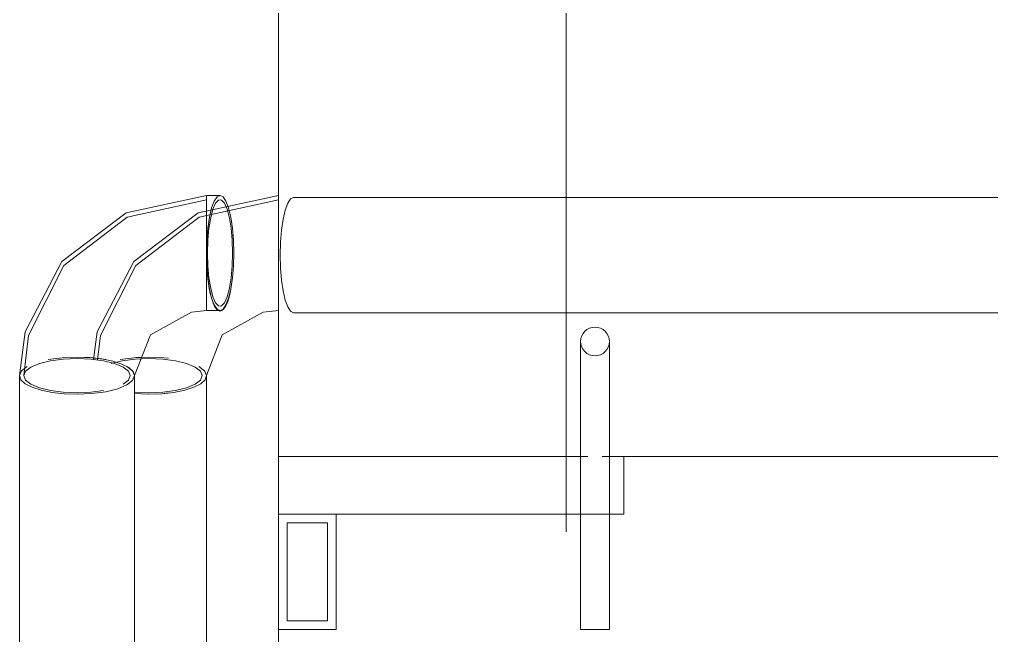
# Model space of a CAD drawing. Header units: millimetres. Extents: x -537608 to 253996, y -217170 to 186033.
# Drawn here: x -282401.4 to -282063.6, y -54262.8 to -54048.8 of the extents above; entities that cross this region are included whole.
import ezdxf

# ---------------------------------------------------------------- set-up
doc = ezdxf.new("R2010")
doc.units = ezdxf.units.MM
doc.layers.add('PDF _Геометрия', color=7, linetype='Continuous')

msp = doc.modelspace()

# ---------------------------------------------------------------- linework, layer by layer
at = {"layer": 'PDF _Геометрия', "color": 253, "lineweight": 9, "true_color": 0xaaaaaa}
for p, q in [((-282311.3532, -54200.6688), (-282311.3532, -52760.6694)), ((-282311.3532, -52760.6694), (-282311.3532, -54200.6688)), ((-282211.3528, -54226.8357), (-282211.3528, -53226.8358)), ((-282311.3532, -54200.6688), (-282203.854, -54200.6688)), ((-282198.8527, -54200.6688), (-282011.3519, -54200.6688))]:
    msp.add_line(p, q, dxfattribs=at)
at = {"layer": 'PDF _Геометрия', "lineweight": 9}
for p, q in [((-282336.3533, -54109.939), (-282364.2362, -54115.9887)), ((-282311.3532, -54109.939), (-282339.2361, -54115.9887)), ((-282336.3533, -54109.939), (-282331.6319, -54109.939)), ((-282331.6319, -54109.939), (-282336.3533, -54109.939)), ((-282336.3533, -54110.3179), (-282336.3533, -54109.939)), ((-282336.3533, -54109.939), (-282336.3533, -54109.982)), ((-282336.3533, -54110.6193), (-282336.3533, -54109.939)), ((-282336.3533, -54109.939), (-282336.3533, -54110.6193)), ((-282336.3533, -54110.6193), (-282336.3533, -54109.939)), ((-282336.3533, -54109.939), (-282336.3533, -54110.6193)), ((-282336.3533, -54109.982), (-282336.3533, -54111.0068)), ((-282336.3533, -54111.9929), (-282336.3533, -54110.3179)), ((-282333.6794, -54111.9197), (-282332.6825, -54110.4384)), ((-282333.6794, -54111.9197), (-282332.6825, -54110.4384)), ((-282332.6825, -54110.4384), (-282331.6319, -54109.939)), ((-282332.6825, -54110.4384), (-282331.6319, -54109.939)), ((-282331.6319, -54109.939), (-282330.5812, -54110.4384)), ((-282331.6319, -54109.939), (-282330.5812, -54110.4384)), ((-282330.5812, -54110.4384), (-282329.5823, -54111.9197)), ((-282330.5812, -54110.4384), (-282329.5823, -54111.9197)), ((-282311.3532, -54110.3179), (-282311.3532, -54109.939)), ((-282311.3532, -54109.939), (-282311.3532, -54109.982)), ((-282311.3532, -54109.982), (-282311.3532, -54111.0068)), ((-282311.3532, -54111.9929), (-282311.3532, -54110.3179)), ((-282363.8896, -54117.4786), (-282336.3533, -54111.4374)), ((-282311.3532, -54111.4374), (-282338.8895, -54117.4786)), ((-282336.3533, -54112.6172), (-282336.3533, -54110.6193)), ((-282336.3533, -54110.6193), (-282336.3533, -54112.6172)), ((-282336.3533, -54112.6172), (-282336.3533, -54110.6193)), ((-282336.3533, -54110.6193), (-282336.3533, -54112.6172)), ((-282336.3533, -54111.0068), (-282336.3533, -54112.9143)), ((-282336.3533, -54111.4804), (-282336.3533, -54111.4374)), ((-282336.3533, -54111.4374), (-282336.3533, -54111.7905)), ((-282336.3533, -54112.0704), (-282336.3533, -54111.4374)), ((-282336.3533, -54111.4374), (-282336.3533, -54112.0704)), ((-282336.3533, -54112.0704), (-282336.3533, -54111.4374)), ((-282336.3533, -54111.4374), (-282336.3533, -54112.0704)), ((-282336.3533, -54112.4234), (-282336.3533, -54111.4804)), ((-282336.3533, -54111.7905), (-282336.3533, -54113.3406)), ((-282336.3533, -54114.8907), (-282336.3533, -54111.9929)), ((-282336.3533, -54113.9176), (-282336.3533, -54112.0704)), ((-282336.3533, -54112.0704), (-282336.3533, -54113.9176)), ((-282336.3533, -54113.9176), (-282336.3533, -54112.0704)), ((-282336.3533, -54112.0704), (-282336.3533, -54113.9176)), ((-282336.3533, -54114.5635), (-282336.3533, -54112.4234)), ((-282336.3533, -54115.795), (-282336.3533, -54112.6172)), ((-282336.3533, -54112.6172), (-282336.3533, -54115.795)), ((-282336.3533, -54115.795), (-282336.3533, -54112.6172)), ((-282336.3533, -54112.6172), (-282336.3533, -54115.795)), ((-282336.3533, -54112.9143), (-282336.3533, -54115.6787)), ((-282336.3533, -54113.3406), (-282336.3533, -54116.0189)), ((-282336.3533, -54116.8585), (-282336.3533, -54113.9176)), ((-282336.3533, -54113.9176), (-282336.3533, -54116.8585)), ((-282336.3533, -54116.8585), (-282336.3533, -54113.9176)), ((-282336.3533, -54113.9176), (-282336.3533, -54116.8585)), ((-282334.575, -54114.3008), (-282333.6794, -54111.9197)), ((-282334.575, -54114.3008), (-282333.6794, -54111.9197)), ((-282333.1799, -54112.6388), (-282334.1121, -54114.7142)), ((-282333.1799, -54112.6388), (-282334.1121, -54114.7142)), ((-282332.1572, -54111.5752), (-282333.1799, -54112.6388)), ((-282332.1572, -54111.5752), (-282333.1799, -54112.6388)), ((-282331.6319, -54111.4374), (-282332.1572, -54111.5752)), ((-282331.6319, -54111.4374), (-282332.1572, -54111.5752)), ((-282331.1044, -54111.5752), (-282331.6319, -54111.4374)), ((-282331.1044, -54111.5752), (-282331.6319, -54111.4374)), ((-282330.0839, -54112.6388), (-282331.1044, -54111.5752)), ((-282330.0839, -54112.6388), (-282331.1044, -54111.5752)), ((-282329.1517, -54114.7142), (-282330.0839, -54112.6388)), ((-282329.1517, -54114.7142), (-282330.0839, -54112.6388)), ((-282329.5823, -54111.9197), (-282328.6888, -54114.3008)), ((-282329.5823, -54111.9197), (-282328.6888, -54114.3008)), ((-282311.3532, -54111.0068), (-282311.3532, -54112.9143)), ((-282311.3532, -54111.4804), (-282311.3532, -54111.4374)), ((-282311.3532, -54111.4374), (-282311.3532, -54111.7905)), ((-282311.3532, -54112.4234), (-282311.3532, -54111.4804)), ((-282311.3532, -54111.7905), (-282311.3532, -54113.3406)), ((-282311.3532, -54114.8907), (-282311.3532, -54111.9929)), ((-282311.3532, -54114.5635), (-282311.3532, -54112.4234)), ((-282311.3532, -54112.9143), (-282311.3532, -54115.6787)), ((-282311.3532, -54113.3406), (-282311.3532, -54116.0189)), ((-282308.1238, -54112.6517), (-282309.0173, -54115.0328)), ((-282307.1248, -54111.1704), (-282308.1238, -54112.6517)), ((-282306.0742, -54110.671), (-282307.1248, -54111.1704)), ((-278416.6307, -54110.671), (-282306.0742, -54110.671)), ((-282364.2362, -54115.9887), (-282386.6248, -54132.8464)), ((-282339.2361, -54115.9887), (-282361.6247, -54132.8464)), ((-282336.3533, -54117.7542), (-282336.3533, -54114.5635)), ((-282336.3533, -54118.8134), (-282336.3533, -54114.8907)), ((-282336.3533, -54115.6787), (-282336.3533, -54119.1536)), ((-282336.3533, -54119.9372), (-282336.3533, -54115.795)), ((-282336.3533, -54115.795), (-282336.3533, -54119.9372)), ((-282336.3533, -54119.9372), (-282336.3533, -54115.795)), ((-282336.3533, -54115.795), (-282336.3533, -54119.9372)), ((-282336.3533, -54116.0189), (-282336.3533, -54119.6488)), ((-282336.3533, -54120.6865), (-282336.3533, -54116.8585)), ((-282336.3533, -54116.8585), (-282336.3533, -54120.6865)), ((-282336.3533, -54120.6865), (-282336.3533, -54116.8585)), ((-282336.3533, -54116.8585), (-282336.3533, -54120.6865)), ((-282335.3221, -54117.47), (-282334.575, -54114.3008)), ((-282335.3221, -54117.47), (-282334.575, -54114.3008)), ((-282334.1121, -54114.7142), (-282334.9, -54117.6724)), ((-282334.1121, -54114.7142), (-282334.9, -54117.6724)), ((-282328.3637, -54117.6724), (-282329.1517, -54114.7142)), ((-282328.3637, -54117.6724), (-282329.1517, -54114.7142)), ((-282328.6888, -54114.3008), (-282327.9396, -54117.47)), ((-282328.6888, -54114.3008), (-282327.9396, -54117.47)), ((-282311.3532, -54117.7542), (-282311.3532, -54114.5635)), ((-282311.3532, -54118.8134), (-282311.3532, -54114.8907)), ((-282311.3532, -54115.6787), (-282311.3532, -54119.1536)), ((-282311.3532, -54116.0189), (-282311.3532, -54119.6488)), ((-282309.0173, -54115.0328), (-282309.7665, -54118.1977)), ((-282385.8821, -54134.2932), (-282363.8896, -54117.4786)), ((-282338.8895, -54117.4786), (-282360.882, -54134.2932)), ((-282336.3533, -54121.7716), (-282336.3533, -54117.7542)), ((-282336.3533, -54123.4939), (-282336.3533, -54118.8134)), ((-282336.3533, -54119.1536), (-282336.3533, -54123.171)), ((-282336.3533, -54119.6488), (-282336.3533, -54123.9762)), ((-282336.3533, -54124.7599), (-282336.3533, -54119.9372)), ((-282336.3533, -54119.9372), (-282336.3533, -54124.7599)), ((-282336.3533, -54124.7599), (-282336.3533, -54119.9372)), ((-282336.3533, -54125.1517), (-282336.3533, -54120.6865)), ((-282336.3533, -54120.6865), (-282336.3533, -54125.1517)), ((-282336.3533, -54120.6865), (-282336.3533, -54125.1517)), ((-282335.8861, -54121.2592), (-282335.3221, -54117.47)), ((-282335.8861, -54121.2592), (-282335.3221, -54117.47)), ((-282334.9, -54117.6724), (-282335.4986, -54121.341)), ((-282334.9, -54117.6724), (-282335.4986, -54121.341)), ((-282327.7652, -54121.341), (-282328.3637, -54117.6724)), ((-282327.9396, -54117.47), (-282327.3777, -54121.2592)), ((-282327.9396, -54117.47), (-282327.3777, -54121.2592)), ((-282311.3532, -54121.7716), (-282311.3532, -54117.7542)), ((-282311.3532, -54123.4939), (-282311.3532, -54118.8134)), ((-282311.3532, -54119.1536), (-282311.3532, -54123.171)), ((-282311.3532, -54119.6488), (-282311.3532, -54123.9762)), ((-282309.7665, -54118.1977), (-282310.3284, -54121.9912)), ((-282336.3533, -54126.3445), (-282336.3533, -54121.7716)), ((-282336.3533, -54123.171), (-282336.3533, -54127.5286)), ((-282336.3533, -54127.8687), (-282336.3533, -54123.4939)), ((-282336.3533, -54123.9762), (-282336.3533, -54128.7127)), ((-282336.2349, -54125.4876), (-282335.8861, -54121.2592)), ((-282336.2349, -54125.4876), (-282335.8861, -54121.2592)), ((-282335.4986, -54121.341), (-282335.8711, -54125.5091)), ((-282335.4986, -54121.341), (-282335.8711, -54125.5091)), ((-282327.3906, -54125.5091), (-282327.7652, -54121.341)), ((-282327.3906, -54125.5091), (-282327.5607, -54123.6145)), ((-282327.3777, -54121.2592), (-282327.0289, -54125.4876)), ((-282327.1839, -54123.6145), (-282327.0289, -54125.4876)), ((-282311.3532, -54126.3445), (-282311.3532, -54121.7716)), ((-282311.3532, -54123.171), (-282311.3532, -54127.5286)), ((-282311.3532, -54127.8687), (-282311.3532, -54123.4939)), ((-282311.3532, -54123.9762), (-282311.3532, -54128.7127)), ((-282310.3284, -54121.9912), (-282310.6772, -54126.2196)), ((-282336.3533, -54129.9399), (-282336.3533, -54124.7599)), ((-282336.3533, -54124.7599), (-282336.3533, -54129.9399)), ((-282336.3533, -54129.9399), (-282336.3533, -54124.7599)), ((-282336.3533, -54124.7599), (-282336.3533, -54129.9399)), ((-282336.3533, -54129.9399), (-282336.3533, -54125.1517)), ((-282336.3533, -54125.1517), (-282336.3533, -54129.9399)), ((-282336.3533, -54129.9399), (-282336.3533, -54125.1517)), ((-282336.3533, -54125.1517), (-282336.3533, -54129.9399)), ((-282336.3533, -54129.9399), (-282336.2349, -54125.4876)), ((-282336.3533, -54129.9399), (-282336.2349, -54125.4876)), ((-282336.3533, -54131.1628), (-282336.3533, -54126.3445)), ((-282335.8711, -54125.5091), (-282335.9981, -54129.9399)), ((-282335.8711, -54125.5091), (-282335.9981, -54129.9399)), ((-282327.2636, -54129.9399), (-282327.3906, -54125.5091)), ((-282327.2636, -54129.9399), (-282327.3906, -54125.5091)), ((-282327.0289, -54125.4876), (-282326.9105, -54129.9399)), ((-282327.0289, -54125.4876), (-282326.9105, -54129.9399)), ((-282311.3532, -54131.1628), (-282311.3532, -54126.3445)), ((-282310.6772, -54126.2196), (-282310.7956, -54130.6676)), ((-282336.3533, -54127.5286), (-282336.3533, -54132.0067)), ((-282336.3533, -54132.3469), (-282336.3533, -54127.8687)), ((-282336.3533, -54128.7127), (-282336.3533, -54133.531)), ((-282336.3533, -54129.9399), (-282336.3533, -54135.1156)), ((-282336.3533, -54135.1156), (-282336.3533, -54129.9399)), ((-282336.3533, -54129.9399), (-282336.3533, -54134.728)), ((-282336.3533, -54134.728), (-282336.3533, -54129.9399)), ((-282336.2349, -54134.3879), (-282336.3533, -54129.9399)), ((-282336.3533, -54129.9399), (-282336.3533, -54135.1156)), ((-282336.3533, -54135.1156), (-282336.3533, -54129.9399)), ((-282336.3533, -54129.9399), (-282336.3533, -54134.728)), ((-282336.3533, -54134.728), (-282336.3533, -54129.9399)), ((-282335.9981, -54129.9399), (-282335.8711, -54134.3663)), ((-282335.9981, -54129.9399), (-282335.8711, -54134.3663)), ((-282327.3906, -54134.3663), (-282327.2636, -54129.9399)), ((-282327.3906, -54134.3663), (-282327.2636, -54129.9399)), ((-282326.9105, -54129.9399), (-282327.0289, -54134.3879)), ((-282326.9105, -54129.9399), (-282327.0289, -54134.3879)), ((-282311.3532, -54127.5286), (-282311.3532, -54132.0067)), ((-282311.3532, -54132.3469), (-282311.3532, -54127.8687)), ((-282311.3532, -54128.7127), (-282311.3532, -54133.531)), ((-282310.7956, -54130.6676), (-282310.6772, -54135.1199)), ((-282386.6248, -54132.8464), (-282399.3983, -54157.2996)), ((-282361.6247, -54132.8464), (-282374.3982, -54157.2996)), ((-282336.3533, -54135.8993), (-282336.3533, -54131.1628)), ((-282336.3533, -54132.0067), (-282336.3533, -54136.3816)), ((-282336.3533, -54136.7044), (-282336.3533, -54132.3469)), ((-282336.3533, -54133.531), (-282336.3533, -54138.1082)), ((-282311.3532, -54135.8993), (-282311.3532, -54131.1628)), ((-282311.3532, -54132.0067), (-282311.3532, -54136.3816)), ((-282311.3532, -54136.7044), (-282311.3532, -54132.3469)), ((-282311.3532, -54133.531), (-282311.3532, -54138.1082)), ((-282398.1797, -54158.6), (-282385.8821, -54134.2932)), ((-282360.882, -54134.2932), (-282373.1796, -54158.6)), ((-282336.3533, -54134.728), (-282336.3533, -54139.189)), ((-282336.3533, -54139.189), (-282336.3533, -54134.728)), ((-282336.3533, -54134.728), (-282336.3533, -54139.189)), ((-282336.3533, -54139.189), (-282336.3533, -54134.728)), ((-282336.3533, -54135.1156), (-282336.3533, -54139.9382)), ((-282336.3533, -54139.9382), (-282336.3533, -54135.1156)), ((-282336.3533, -54135.1156), (-282336.3533, -54139.9382)), ((-282336.3533, -54139.9382), (-282336.3533, -54135.1156)), ((-282336.3533, -54140.231), (-282336.3533, -54135.8993)), ((-282336.3533, -54136.3816), (-282336.3533, -54141.0621)), ((-282336.3533, -54140.7219), (-282336.3533, -54136.7044)), ((-282335.8861, -54138.6163), (-282336.2349, -54134.3879)), ((-282335.8711, -54134.3663), (-282335.4986, -54138.5345)), ((-282335.8711, -54134.3663), (-282335.4986, -54138.5345)), ((-282327.7652, -54138.5345), (-282327.3906, -54134.3663)), ((-282327.7652, -54138.5345), (-282327.3906, -54134.3663)), ((-282327.0289, -54134.3879), (-282327.3777, -54138.6163)), ((-282327.0289, -54134.3879), (-282327.3777, -54138.6163)), ((-282311.3532, -54140.231), (-282311.3532, -54135.8993)), ((-282311.3532, -54136.3816), (-282311.3532, -54141.0621)), ((-282311.3532, -54140.7219), (-282311.3532, -54136.7044)), ((-282310.6772, -54135.1199), (-282310.3284, -54139.3483)), ((-282336.3533, -54138.1082), (-282336.3533, -54142.1256)), ((-282336.3533, -54139.189), (-282336.3533, -54143.0212)), ((-282336.3533, -54143.0212), (-282336.3533, -54139.189)), ((-282336.3533, -54139.189), (-282336.3533, -54143.0212)), ((-282336.3533, -54143.0212), (-282336.3533, -54139.189)), ((-282336.3533, -54139.9382), (-282336.3533, -54144.0805)), ((-282336.3533, -54144.0805), (-282336.3533, -54139.9382)), ((-282336.3533, -54139.9382), (-282336.3533, -54144.0805)), ((-282336.3533, -54144.0805), (-282336.3533, -54139.9382)), ((-282336.3533, -54143.8566), (-282336.3533, -54140.231)), ((-282336.3533, -54144.1967), (-282336.3533, -54140.7219)), ((-282335.3221, -54142.4098), (-282335.8861, -54138.6163)), ((-282335.4986, -54138.5345), (-282334.9, -54142.2074)), ((-282335.4986, -54138.5345), (-282334.9, -54142.2074)), ((-282328.3637, -54142.2074), (-282327.7652, -54138.5345)), ((-282327.3777, -54138.6163), (-282327.9396, -54142.4098)), ((-282311.3532, -54138.1082), (-282311.3532, -54142.1256)), ((-282311.3532, -54143.8566), (-282311.3532, -54140.231)), ((-282311.3532, -54144.1967), (-282311.3532, -54140.7219)), ((-282310.3284, -54139.3483), (-282309.7665, -54143.1375)), ((-282336.3533, -54141.0621), (-282336.3533, -54144.9847)), ((-282336.3533, -54142.1256), (-282336.3533, -54145.312)), ((-282336.3533, -54143.0212), (-282336.3533, -54145.9579)), ((-282336.3533, -54145.9579), (-282336.3533, -54143.0212)), ((-282336.3533, -54143.0212), (-282336.3533, -54145.9579)), ((-282336.3533, -54145.9579), (-282336.3533, -54143.0212)), ((-282336.3533, -54146.5392), (-282336.3533, -54143.8566)), ((-282336.3533, -54144.0805), (-282336.3533, -54147.2582)), ((-282336.3533, -54147.2582), (-282336.3533, -54144.0805)), ((-282336.3533, -54144.0805), (-282336.3533, -54147.2582)), ((-282336.3533, -54147.2582), (-282336.3533, -54144.0805)), ((-282336.3533, -54146.9611), (-282336.3533, -54144.1967)), ((-282334.575, -54145.5747), (-282335.3221, -54142.4098)), ((-282334.9, -54142.2074), (-282334.1121, -54145.1656)), ((-282334.9, -54142.2074), (-282334.1121, -54145.1656)), ((-282329.1517, -54145.1656), (-282328.3637, -54142.2074)), ((-282329.1517, -54145.1656), (-282328.3637, -54142.2074)), ((-282327.9396, -54142.4098), (-282328.6888, -54145.5747)), ((-282311.3532, -54141.0621), (-282311.3532, -54144.9847)), ((-282311.3532, -54142.1256), (-282311.3532, -54145.312)), ((-282311.3532, -54146.5392), (-282311.3532, -54143.8566)), ((-282311.3532, -54146.9611), (-282311.3532, -54144.1967)), ((-282309.7665, -54143.1375), (-282309.0173, -54146.3067)), ((-282336.3533, -54144.9847), (-282336.3533, -54147.8826)), ((-282336.3533, -54145.312), (-282336.3533, -54147.452)), ((-282336.3533, -54145.9579), (-282336.3533, -54147.8094)), ((-282336.3533, -54147.8094), (-282336.3533, -54145.9579)), ((-282336.3533, -54145.9579), (-282336.3533, -54147.8094)), ((-282336.3533, -54147.8094), (-282336.3533, -54145.9579)), ((-282336.3533, -54148.085), (-282336.3533, -54146.5392)), ((-282336.3533, -54148.873), (-282336.3533, -54146.9611)), ((-282336.3533, -54147.2582), (-282336.3533, -54149.2562)), ((-282336.3533, -54149.2562), (-282336.3533, -54147.2582)), ((-282336.3533, -54147.2582), (-282336.3533, -54149.2562)), ((-282336.3533, -54149.2562), (-282336.3533, -54147.2582)), ((-282336.3533, -54147.452), (-282336.3533, -54148.3993)), ((-282333.6794, -54147.9558), (-282334.575, -54145.5747)), ((-282334.1121, -54145.1656), (-282333.1799, -54147.2367)), ((-282334.1121, -54145.1656), (-282333.1799, -54147.2367)), ((-282333.1799, -54147.2367), (-282332.1572, -54148.3046)), ((-282333.1799, -54147.2367), (-282332.1572, -54148.3046)), ((-282331.1044, -54148.3046), (-282330.0839, -54147.2367)), ((-282331.1044, -54148.3046), (-282330.0839, -54147.2367)), ((-282330.0839, -54147.2367), (-282329.1517, -54145.1656)), ((-282330.0839, -54147.2367), (-282329.1517, -54145.1656)), ((-282328.6888, -54145.5747), (-282329.5823, -54147.9558)), ((-282311.3532, -54144.9847), (-282311.3532, -54147.8826)), ((-282311.3532, -54145.312), (-282311.3532, -54147.452)), ((-282311.3532, -54148.085), (-282311.3532, -54146.5392)), ((-282311.3532, -54148.873), (-282311.3532, -54146.9611)), ((-282311.3532, -54147.452), (-282311.3532, -54148.3993)), ((-282309.0173, -54146.3067), (-282308.1238, -54148.6878)), ((-282355.8548, -54158.4192), (-282341.6152, -54150.4446)), ((-282341.6152, -54150.4446), (-282336.3533, -54149.9365)), ((-282336.3533, -54147.8094), (-282336.3533, -54148.4381)), ((-282336.3533, -54148.4381), (-282336.3533, -54147.8094)), ((-282336.3533, -54147.8094), (-282336.3533, -54148.4381)), ((-282336.3533, -54148.4381), (-282336.3533, -54147.8094)), ((-282336.3533, -54147.8826), (-282336.3533, -54149.5576)), ((-282336.3533, -54148.4381), (-282336.3533, -54148.085)), ((-282336.3533, -54148.3993), (-282336.3533, -54148.4381)), ((-282336.3533, -54149.8935), (-282336.3533, -54148.873)), ((-282336.3533, -54149.2562), (-282336.3533, -54149.9365)), ((-282336.3533, -54149.9365), (-282336.3533, -54149.2562)), ((-282336.3533, -54149.2562), (-282336.3533, -54149.9365)), ((-282336.3533, -54149.9365), (-282336.3533, -54149.2562)), ((-282336.3533, -54149.5576), (-282336.3533, -54149.9365)), ((-282336.3533, -54149.9365), (-282336.3533, -54149.8935)), ((-282336.3533, -54149.9365), (-282331.6319, -54149.9365)), ((-282331.6319, -54149.9365), (-282336.3533, -54149.9365)), ((-282332.6825, -54149.437), (-282333.6794, -54147.9558)), ((-282331.6319, -54149.9365), (-282332.6825, -54149.437)), ((-282332.1572, -54148.3046), (-282331.6319, -54148.4381)), ((-282332.1572, -54148.3046), (-282331.6319, -54148.4381)), ((-282331.6319, -54148.4381), (-282331.1044, -54148.3046)), ((-282331.6319, -54148.4381), (-282331.1044, -54148.3046)), ((-282330.5812, -54149.437), (-282331.6319, -54149.9365)), ((-282330.8547, -54158.4192), (-282316.6151, -54150.4446)), ((-282329.5823, -54147.9558), (-282330.5812, -54149.437)), ((-282316.6151, -54150.4446), (-282311.3532, -54149.9365)), ((-282311.3532, -54147.8826), (-282311.3532, -54149.5576)), ((-282311.3532, -54148.4381), (-282311.3532, -54148.085)), ((-282311.3532, -54148.3993), (-282311.3532, -54148.4381)), ((-282311.3532, -54149.8935), (-282311.3532, -54148.873)), ((-282311.3532, -54149.5576), (-282311.3532, -54149.9365)), ((-282311.3532, -54149.9365), (-282311.3532, -54149.8935)), ((-282308.1238, -54148.6878), (-282307.1248, -54150.169)), ((-282307.1248, -54150.169), (-282306.0742, -54150.6685)), ((-282306.0742, -54150.6685), (-278416.6307, -54150.6685)), ((-282399.3983, -54157.2996), (-282401.3532, -54172.5383)), ((-282374.3982, -54157.2996), (-282375.6297, -54166.9018)), ((-282399.8525, -54172.5383), (-282398.1797, -54158.6)), ((-282373.1796, -54158.6), (-282374.2001, -54167.0955)), ((-282361.3534, -54172.5383), (-282355.8548, -54158.4192)), ((-282336.3533, -54172.5383), (-282330.8547, -54158.4192)), ((-282206.3536, -54160.6712), (-282206.3536, -54160.9209)), ((-282206.3536, -54160.9209), (-282206.3536, -54160.6712)), ((-282206.3536, -54160.9209), (-282206.3536, -54169.2873)), ((-282206.3536, -54169.2873), (-282206.3536, -54160.9209)), ((-282196.3531, -54166.7856), (-282196.3531, -54160.6712)), ((-282196.3531, -54160.6712), (-282196.3531, -54166.7856)), ((-282394.4335, -54168.3227), (-282390.6035, -54167.3755)), ((-282390.6035, -54167.3755), (-282394.4335, -54168.3227)), ((-282386.53, -54166.3119), (-282391.3527, -54166.9578)), ((-282391.3527, -54166.9578), (-282386.53, -54166.3119)), ((-282390.6035, -54167.3755), (-282386.1404, -54166.7769)), ((-282386.1404, -54166.7769), (-282390.6035, -54167.3755)), ((-282381.3522, -54166.0923), (-282386.53, -54166.3119)), ((-282386.53, -54166.3119), (-282381.3522, -54166.0923)), ((-282386.1404, -54166.7769), (-282381.3522, -54166.5745)), ((-282381.3522, -54166.5745), (-282386.1404, -54166.7769)), ((-282376.8978, -54166.256), (-282381.3522, -54166.0923)), ((-282381.3522, -54166.0923), (-282376.1765, -54166.3119)), ((-282381.3522, -54166.5745), (-282376.5641, -54166.7769)), ((-282376.5641, -54166.7769), (-282381.3522, -54166.5745)), ((-282372.6736, -54166.7295), (-282376.8978, -54166.256)), ((-282376.5641, -54166.7769), (-282372.1031, -54167.3755)), ((-282372.1031, -54167.3755), (-282376.5641, -54166.7769)), ((-282376.1765, -54166.3119), (-282371.3539, -54166.9578)), ((-282368.8823, -54167.5003), (-282372.6736, -54166.7295)), ((-282372.1031, -54167.3755), (-282368.2709, -54168.3227)), ((-282368.2709, -54168.3227), (-282372.1031, -54167.3755)), ((-282369.4356, -54168.3227), (-282365.6034, -54167.3755)), ((-282365.6034, -54167.3755), (-282369.4356, -54168.3227)), ((-282365.7175, -54168.5165), (-282368.8823, -54167.5003)), ((-282366.3526, -54166.9578), (-282361.5299, -54166.3119)), ((-282365.6034, -54167.3755), (-282361.1403, -54166.7769)), ((-282361.1403, -54166.7769), (-282365.6034, -54167.3755)), ((-282361.5299, -54166.3119), (-282356.3521, -54166.0923)), ((-282361.1403, -54166.7769), (-282356.3521, -54166.5745)), ((-282356.3521, -54166.5745), (-282361.1403, -54166.7769)), ((-282356.3521, -54166.0923), (-282360.8065, -54166.256)), ((-282356.3521, -54166.0923), (-282351.1764, -54166.3119)), ((-282351.1764, -54166.3119), (-282356.3521, -54166.0923)), ((-282356.3521, -54166.5745), (-282351.5639, -54166.7769)), ((-282351.5639, -54166.7769), (-282356.3521, -54166.5745)), ((-282351.5639, -54166.7769), (-282347.103, -54167.3755)), ((-282347.103, -54167.3755), (-282351.5639, -54166.7769)), ((-282351.1764, -54166.3119), (-282349.5746, -54166.5272)), ((-282349.5746, -54166.5272), (-282351.1764, -54166.3119)), ((-282347.103, -54167.3755), (-282343.2708, -54168.3227)), ((-282343.2708, -54168.3227), (-282347.103, -54167.3755)), ((-282196.3531, -54182.1361), (-282196.3531, -54166.7856)), ((-282196.3531, -54166.7856), (-282196.3531, -54182.1361)), ((-282401.3532, -54172.5383), (-282400.6707, -54170.8675)), ((-282400.6707, -54170.8675), (-282401.3532, -54172.5383)), ((-282400.6707, -54170.8675), (-282398.6728, -54169.3131)), ((-282398.6728, -54169.3131), (-282400.6707, -54170.8675)), ((-282399.8525, -54172.5383), (-282399.2218, -54170.9924)), ((-282399.2218, -54170.9924), (-282399.8525, -54172.5383)), ((-282399.2218, -54170.9924), (-282397.3745, -54169.5586)), ((-282397.3745, -54169.5586), (-282399.2218, -54170.9924)), ((-282397.3745, -54169.5586), (-282394.4335, -54168.3227)), ((-282394.4335, -54168.3227), (-282397.3745, -54169.5586)), ((-282368.2709, -54168.3227), (-282365.3321, -54169.5586)), ((-282365.3321, -54169.5586), (-282368.2709, -54168.3227)), ((-282363.3341, -54169.7394), (-282365.7175, -54168.5165)), ((-282365.3321, -54169.5586), (-282363.4827, -54170.9924)), ((-282363.4827, -54170.9924), (-282365.3321, -54169.5586)), ((-282364.0317, -54169.3131), (-282362.0337, -54170.8675)), ((-282363.4827, -54170.9924), (-282362.8541, -54172.5383)), ((-282362.8541, -54172.5383), (-282363.4827, -54170.9924)), ((-282361.855, -54171.1044), (-282363.3341, -54169.7394)), ((-282362.0337, -54170.8675), (-282361.3534, -54172.5383)), ((-282361.3534, -54172.5383), (-282361.855, -54171.1044)), ((-282343.2708, -54168.3227), (-282340.332, -54169.5586)), ((-282340.332, -54169.5586), (-282343.2708, -54168.3227)), ((-282340.332, -54169.5586), (-282338.4826, -54170.9924)), ((-282338.4826, -54170.9924), (-282340.332, -54169.5586)), ((-282337.0336, -54170.8675), (-282339.0316, -54169.3131)), ((-282339.0316, -54169.3131), (-282337.0336, -54170.8675)), ((-282338.4826, -54170.9924), (-282337.854, -54172.5383)), ((-282337.854, -54172.5383), (-282338.4826, -54170.9924)), ((-282336.3533, -54172.5383), (-282337.0336, -54170.8675)), ((-282337.0336, -54170.8675), (-282336.3533, -54172.5383)), ((-282206.3536, -54169.2873), (-282206.3536, -54185.6713)), ((-282206.3536, -54185.6713), (-282206.3536, -54169.2873)), ((-282401.3532, -54172.5383), (-282401.3532, -54537.4296)), ((-282401.3532, -54172.5383), (-282400.8515, -54173.9721)), ((-282400.8515, -54173.9721), (-282399.3703, -54175.3328)), ((-282399.8525, -54172.5383), (-282399.2218, -54174.0797)), ((-282399.2218, -54174.0797), (-282399.8525, -54172.5383)), ((-282399.2218, -54174.0797), (-282397.3745, -54175.5179)), ((-282397.3745, -54175.5179), (-282399.2218, -54174.0797)), ((-282363.4827, -54174.0797), (-282365.3321, -54175.5179)), ((-282365.3321, -54175.5179), (-282363.4827, -54174.0797)), ((-282364.0317, -54175.7591), (-282362.0337, -54174.2046)), ((-282362.0337, -54174.2046), (-282364.0317, -54175.7591)), ((-282362.8541, -54172.5383), (-282363.4827, -54174.0797)), ((-282363.4827, -54174.0797), (-282362.8541, -54172.5383)), ((-282362.0337, -54174.2046), (-282361.3534, -54172.5383)), ((-282361.3534, -54172.5383), (-282362.0337, -54174.2046)), ((-282361.3534, -54537.4296), (-282361.3534, -54172.5383)), ((-282338.4826, -54174.0797), (-282340.332, -54175.5179)), ((-282340.332, -54175.5179), (-282338.4826, -54174.0797)), ((-282337.854, -54172.5383), (-282338.4826, -54174.0797)), ((-282338.4826, -54174.0797), (-282337.854, -54172.5383)), ((-282338.334, -54175.3328), (-282336.8549, -54173.9721)), ((-282336.8549, -54173.9721), (-282336.3533, -54172.5383)), ((-282336.3533, -54273.6884), (-282336.3533, -54172.5383)), ((-282399.3703, -54175.3328), (-282396.9891, -54176.5557)), ((-282397.3745, -54175.5179), (-282394.4335, -54176.7537)), ((-282394.4335, -54176.7537), (-282397.3745, -54175.5179)), ((-282396.9891, -54176.5557), (-282393.8243, -54177.5762)), ((-282394.4335, -54176.7537), (-282390.6035, -54177.701)), ((-282390.6035, -54177.701), (-282394.4335, -54176.7537)), ((-282393.8243, -54177.5762), (-282390.033, -54178.3426)), ((-282390.6035, -54177.701), (-282386.1404, -54178.2953)), ((-282386.1404, -54178.2953), (-282390.6035, -54177.701)), ((-282376.5641, -54178.2953), (-282372.1031, -54177.701)), ((-282372.1031, -54177.701), (-282376.5641, -54178.2953)), ((-282376.1765, -54178.7646), (-282371.3539, -54178.1187)), ((-282371.3539, -54178.1187), (-282376.1765, -54178.7646)), ((-282371.3539, -54178.1187), (-282367.2116, -54177.0939)), ((-282367.2116, -54177.0939), (-282371.3539, -54178.1187)), ((-282367.2116, -54177.0939), (-282364.0317, -54175.7591)), ((-282364.0317, -54175.7591), (-282367.2116, -54177.0939)), ((-282347.103, -54177.701), (-282351.5639, -54178.2953)), ((-282351.5639, -54178.2953), (-282347.103, -54177.701)), ((-282347.6735, -54178.3426), (-282343.8822, -54177.5762)), ((-282343.2708, -54176.7537), (-282347.103, -54177.701)), ((-282347.103, -54177.701), (-282343.2708, -54176.7537)), ((-282343.8822, -54177.5762), (-282340.7174, -54176.5557)), ((-282340.332, -54175.5179), (-282343.2708, -54176.7537)), ((-282343.2708, -54176.7537), (-282340.332, -54175.5179)), ((-282340.7174, -54176.5557), (-282338.334, -54175.3328)), ((-282390.033, -54178.3426), (-282385.8067, -54178.8206)), ((-282386.1404, -54178.2953), (-282381.3522, -54178.4977)), ((-282381.3522, -54178.4977), (-282386.1404, -54178.2953)), ((-282385.8067, -54178.8206), (-282381.3522, -54178.9842)), ((-282381.3522, -54178.4977), (-282376.5641, -54178.2953)), ((-282376.5641, -54178.2953), (-282381.3522, -54178.4977)), ((-282381.3522, -54178.9842), (-282376.1765, -54178.7646)), ((-282376.1765, -54178.7646), (-282381.3522, -54178.9842)), ((-282356.3521, -54178.9842), (-282361.5299, -54178.7646)), ((-282361.5299, -54178.7646), (-282356.3521, -54178.9842)), ((-282356.3521, -54178.4977), (-282361.1403, -54178.2953)), ((-282361.1403, -54178.2953), (-282356.3521, -54178.4977)), ((-282351.5639, -54178.2953), (-282356.3521, -54178.4977)), ((-282356.3521, -54178.4977), (-282351.5639, -54178.2953)), ((-282356.3521, -54178.9842), (-282351.8977, -54178.8206)), ((-282351.8977, -54178.8206), (-282347.6735, -54178.3426)), ((-282349.5746, -54178.5493), (-282351.1764, -54178.7646)), ((-282196.3531, -54185.6713), (-282196.3531, -54182.1361)), ((-282196.3531, -54182.1361), (-282196.3531, -54185.6713)), ((-282206.3536, -54185.6713), (-282206.3536, -54260.6716)), ((-282206.3536, -54260.6716), (-282206.3536, -54185.6713)), ((-282196.3531, -54185.6713), (-282196.3531, -54260.6716)), ((-282196.3531, -54260.6716), (-282196.3531, -54185.6713)), ((-282311.3532, -54200.6688), (-282311.3532, -54220.6697)), ((-282191.354, -54220.6697), (-282191.354, -54200.6688)), ((-282311.3532, -54220.6697), (-282191.354, -54220.6697)), ((-282308.3542, -54223.6709), (-282294.3535, -54223.6709)), ((-282294.3535, -54257.6704), (-282308.3542, -54257.6704)), ((-282291.3522, -54260.6716), (-282311.3532, -54260.6716)), ((-282206.1835, -54260.6716), (-282206.3536, -54260.6716)), ((-282206.3536, -54260.6716), (-282206.1835, -54260.6716)), ((-282206.1835, -54260.6716), (-282206.3536, -54260.6716)), ((-282206.3536, -54260.6716), (-282206.1835, -54260.6716)), ((-282205.684, -54260.6716), (-282206.1835, -54260.6716)), ((-282206.1835, -54260.6716), (-282205.684, -54260.6716)), ((-282205.684, -54260.6716), (-282206.1835, -54260.6716)), ((-282206.1835, -54260.6716), (-282205.684, -54260.6716)), ((-282204.8896, -54260.6716), (-282205.684, -54260.6716)), ((-282205.684, -54260.6716), (-282204.8896, -54260.6716)), ((-282204.8896, -54260.6716), (-282205.684, -54260.6716)), ((-282205.684, -54260.6716), (-282204.8896, -54260.6716)), ((-282203.854, -54260.6716), (-282204.8896, -54260.6716)), ((-282202.6462, -54260.6716), (-282203.854, -54260.6716)), ((-282201.3523, -54260.6716), (-282202.6462, -54260.6716)), ((-282200.0584, -54260.6716), (-282201.3523, -54260.6716)), ((-282198.8527, -54260.6716), (-282200.0584, -54260.6716)), ((-282197.8172, -54260.6716), (-282198.8527, -54260.6716)), ((-282197.8172, -54260.6716), (-282197.0227, -54260.6716)), ((-282197.0227, -54260.6716), (-282197.8172, -54260.6716)), ((-282197.8172, -54260.6716), (-282197.0227, -54260.6716)), ((-282197.0227, -54260.6716), (-282197.8172, -54260.6716)), ((-282197.0227, -54260.6716), (-282196.5232, -54260.6716)), ((-282196.5232, -54260.6716), (-282197.0227, -54260.6716)), ((-282197.0227, -54260.6716), (-282196.5232, -54260.6716)), ((-282196.5232, -54260.6716), (-282197.0227, -54260.6716)), ((-282196.5232, -54260.6716), (-282196.3531, -54260.6716)), ((-282196.3531, -54260.6716), (-282196.5232, -54260.6716)), ((-282196.5232, -54260.6716), (-282196.3531, -54260.6716)), ((-282196.3531, -54260.6716), (-282196.5232, -54260.6716))]:
    msp.add_line(p, q, dxfattribs=at)
at = {"layer": 'PDF _Геометрия', "lineweight": 20}
for p, q in [((-282311.3532, -54260.6716), (-282311.3532, -54220.6697)), ((-282311.3532, -54220.6697), (-282291.3522, -54220.6697)), ((-282291.3522, -54220.6697), (-282291.3522, -54260.6716)), ((-282308.3542, -54223.6709), (-282308.3542, -54257.6704)), ((-282294.3535, -54223.6709), (-282308.3542, -54223.6709)), ((-282294.3535, -54257.6704), (-282294.3535, -54223.6709)), ((-282308.3542, -54257.6704), (-282294.3535, -54257.6704)), ((-282291.3522, -54260.6716), (-282311.3532, -54260.6716))]:
    msp.add_line(p, q, dxfattribs=at)
at = {"layer": 'PDF _Геометрия', "color": 9, "lineweight": 9, "true_color": 0xc0c0c0}
msp.add_line((-282311.3532, -54274.0888), (-282311.3532, -54260.6716), dxfattribs=at)
at = {"layer": 'PDF _Геометрия', "lineweight": 9}
msp.add_circle((-282201.3527, -54160.67), 5.0003, dxfattribs=at)
msp.add_circle((-282201.3527, -54160.67), 5.0003, dxfattribs=at)
msp.add_ellipse((-282331.6336, -54129.9691), major_axis=(-0.0042, 20.1332), ratio=0.23637808, start_param=1.56928574, end_param=4.03968132, dxfattribs=at)

doc.saveas('drawing.dxf')
